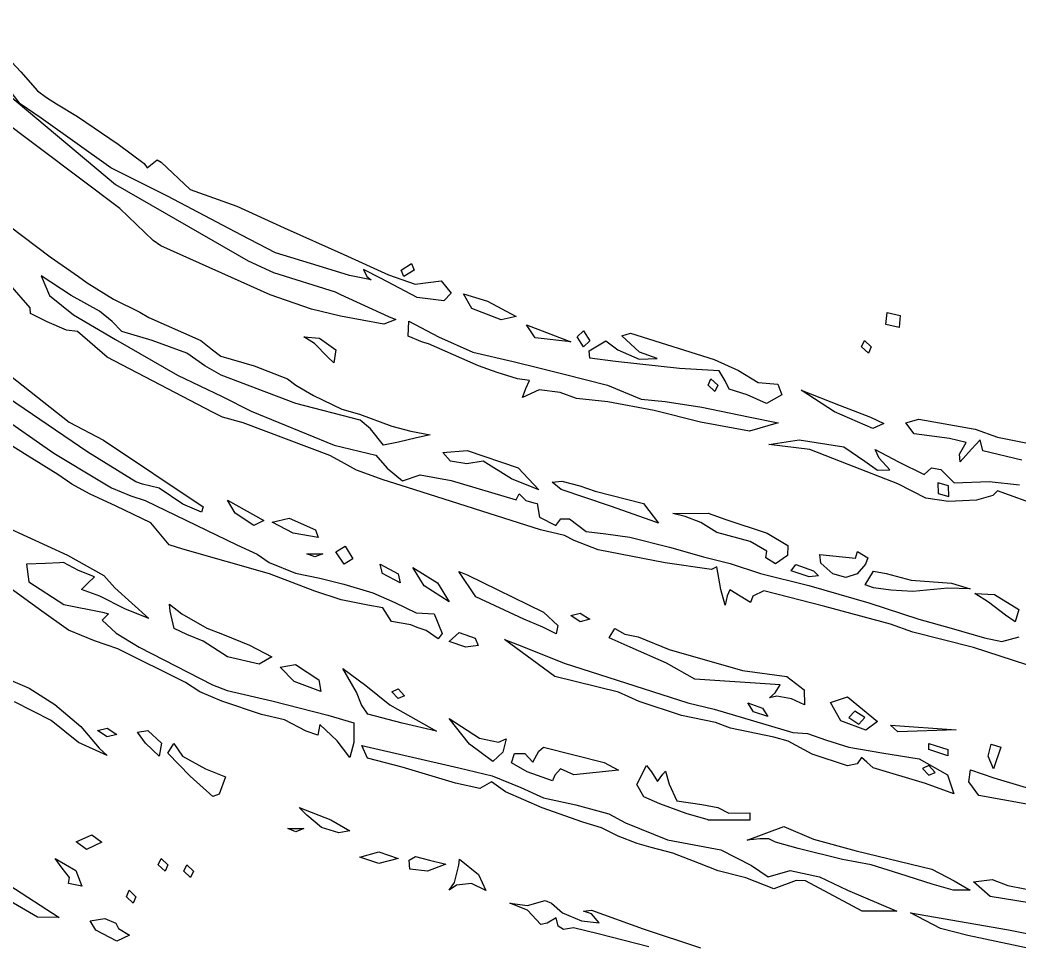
# Model space of a CAD drawing. Extents: x -2 to 136, y 0 to 93.
# Drawn here: x 20.71 to 31.49, y 7.94 to 17.89 of the extents above; entities that cross this region are included whole.
import ezdxf

# ---------------------------------------------------------------- set-up
doc = ezdxf.new("R2010")
doc.units = 0

msp = doc.modelspace()

# ---------------------------------------------------------------- linework, layer by layer
at = {"layer": 'Image'}
for p, q in [((20.188156, 17.887287), (20.714152, 17.329229)), ((19.873052, 17.674245), (21.736114, 16.112425)), ((20.714152, 17.329229), (20.895511, 17.121081)), ((20.708285, 16.982995), (20.55847, 17.172781)), ((20.895511, 17.121081), (20.990663, 17.052078)), ((20.990663, 17.052078), (21.100379, 16.983075)), ((20.932425, 16.827685), (20.708285, 16.982995)), ((21.100379, 16.983075), (21.324682, 16.845756)), ((21.782098, 15.852723), (20.458705, 16.846232)), ((21.687411, 16.292804), (20.932425, 16.827685)), ((21.324682, 16.845756), (21.765693, 16.545269)), ((21.765693, 16.545269), (22.04751, 16.337492)), ((22.295909, 15.985861), (21.687411, 16.292804)), ((22.04751, 16.337492), (22.077671, 16.292883)), ((22.077671, 16.292883), (22.18725, 16.379164)), ((22.18725, 16.379164), (22.22751, 16.351224)), ((22.22751, 16.351224), (22.543862, 16.058202)), ((21.736114, 16.112425), (23.168852, 15.288394)), ((23.095664, 15.564566), (22.295909, 15.985861)), ((22.543862, 16.058202), (23.046266, 15.878785)), ((23.046266, 15.878785), (23.556809, 15.643279)), ((22.143784, 15.507628), (21.782098, 15.852723)), ((20.586746, 15.666242), (21.031057, 15.330965)), ((23.556809, 15.643279), (24.19942, 15.357635)), ((23.464962, 15.374172), (23.095664, 15.564566)), ((22.226395, 15.450927), (22.143784, 15.507628)), ((23.406244, 14.922), (22.226395, 15.450927)), ((21.031057, 15.330965), (21.335752, 15.119061)), ((23.923861, 15.234181), (23.464962, 15.374172)), ((24.19942, 15.357635), (24.681755, 15.13528)), ((23.168852, 15.288394), (23.440752, 15.160839)), ((24.261261, 15.129697), (23.923861, 15.234181)), ((24.821074, 15.188567), (24.932744, 15.25757)), ((24.932744, 15.25757), (24.959096, 15.188567)), ((21.256025, 14.912475), (20.93222, 15.125279)), ((20.93222, 15.125279), (21.025179, 14.912475)), ((21.335752, 15.119061), (21.429199, 15.050402)), ((23.440752, 15.160839), (24.107796, 14.954014)), ((24.497065, 15.083104), (24.261261, 15.129697)), ((24.605468, 15.095513), (24.4116, 15.196028)), ((24.4116, 15.196028), (24.448914, 15.119537)), ((24.448914, 15.119537), (24.497065, 15.083104)), ((24.681755, 15.13528), (24.969632, 15.037781)), ((24.847426, 15.119537), (24.821074, 15.188567)), ((24.821074, 15.188567), (24.821074, 15.188567)), ((24.959096, 15.188567), (24.847426, 15.119537)), ((20.816553, 14.779866), (20.595898, 15.03204)), ((21.429199, 15.050402), (21.713414, 14.873607)), ((24.993616, 14.892022), (24.605468, 15.095513)), ((24.969632, 15.037781), (25.25151, 15.073596)), ((25.25151, 15.073596), (25.361045, 14.940282)), ((21.025179, 14.912475), (21.283435, 14.705412)), ((21.562837, 14.743829), (21.256025, 14.912475)), ((23.850672, 14.767695), (23.406244, 14.922)), ((24.107796, 14.954014), (24.165425, 14.924936)), ((24.165425, 14.924936), (24.683049, 14.685833)), ((25.279551, 14.854584), (24.993616, 14.892102)), ((24.993616, 14.892102), (24.993616, 14.892022)), ((25.361045, 14.940282), (25.279551, 14.854584)), ((25.581477, 14.773489), (25.493432, 14.932176)), ((25.493432, 14.932176), (25.753596, 14.851171)), ((20.820244, 14.718959), (20.816553, 14.779866)), ((21.713414, 14.873607), (21.999558, 14.733405)), ((25.753596, 14.851171), (26.06017, 14.686693)), ((20.99895, 14.628074), (20.820244, 14.718959)), ((21.283435, 14.705412), (21.736384, 14.439744)), ((21.701627, 14.63326), (21.562837, 14.743829)), ((21.999558, 14.733405), (22.094933, 14.675408)), ((22.094933, 14.675408), (22.657363, 14.429267)), ((24.164807, 14.689854), (23.850672, 14.767695)), ((24.631645, 14.605558), (24.164807, 14.689854)), ((24.683049, 14.685833), (24.761494, 14.653802)), ((25.899141, 14.651675), (25.581477, 14.773489)), ((25.581477, 14.773489), (25.581477, 14.773489)), ((26.06017, 14.686693), (25.899141, 14.651675)), ((30.052141, 14.601854), (30.067196, 14.731103)), ((30.067196, 14.731103), (30.20679, 14.697015)), ((30.20679, 14.697015), (30.1949, 14.567538)), ((21.207964, 14.539121), (20.99895, 14.628074)), ((21.804014, 14.52359), (21.701627, 14.63326)), ((24.761494, 14.653802), (24.631645, 14.605558)), ((24.895802, 14.473849), (24.903119, 14.637993)), ((24.903119, 14.637993), (25.22261, 14.468028)), ((26.266464, 14.458529), (26.171553, 14.595372)), ((26.171553, 14.595372), (26.650009, 14.414529)), ((30.052152, 14.601854), (30.052141, 14.601854)), ((30.1949, 14.567538), (30.052152, 14.601854)), ((21.326225, 14.524305), (21.207964, 14.539121)), ((21.647338, 14.249218), (21.326225, 14.524305)), ((22.133826, 14.427018), (21.804014, 14.52359)), ((23.884151, 14.39667), (23.769767, 14.466606)), ((23.769767, 14.466606), (23.939354, 14.454508)), ((23.939354, 14.454508), (24.116218, 14.32806)), ((25.051089, 14.41019), (24.895802, 14.473849)), ((25.22261, 14.468028), (25.594577, 14.300468)), ((26.650009, 14.414529), (26.266464, 14.458529)), ((26.266464, 14.458529), (26.266464, 14.458529)), ((26.719025, 14.468319), (26.788042, 14.533274)), ((26.788042, 14.36074), (26.719025, 14.468319)), ((26.719025, 14.468319), (26.719025, 14.468319)), ((26.788042, 14.533274), (26.857058, 14.425668)), ((27.202135, 14.478241), (27.295925, 14.506631)), ((27.391929, 14.30269), (27.202135, 14.478241)), ((27.295925, 14.506631), (28.197438, 14.223236)), ((21.736384, 14.439744), (22.405507, 14.053956)), ((22.507023, 14.291234), (22.133826, 14.427018)), ((22.657363, 14.429267), (22.785097, 14.327905)), ((24.027385, 14.248265), (23.884151, 14.39667)), ((25.113245, 14.393257), (25.051089, 14.41019)), ((25.653121, 14.153359), (25.113245, 14.393257)), ((26.857058, 14.425668), (26.788042, 14.36074)), ((26.848248, 14.314782), (27.027688, 14.425093)), ((27.027688, 14.425093), (27.158077, 14.325894)), ((29.790255, 14.36066), (29.82069, 14.429663)), ((29.863346, 14.291631), (29.790255, 14.36066)), ((29.790255, 14.36066), (29.790255, 14.36066)), ((29.82069, 14.429663), (29.893781, 14.36066)), ((29.893781, 14.36066), (29.863346, 14.291631)), ((22.301993, 13.907165), (21.647338, 14.249218)), ((22.69886, 14.155132), (22.507023, 14.291234)), ((22.785097, 14.327905), (22.872032, 14.259907)), ((22.872032, 14.259907), (23.231707, 14.154206)), ((24.093387, 14.186115), (24.027385, 14.248265)), ((24.027385, 14.248265), (24.027385, 14.248265)), ((24.116218, 14.32806), (24.093387, 14.186115)), ((25.594577, 14.300468), (26.028861, 14.200429)), ((26.857058, 14.235856), (26.848248, 14.314782)), ((27.133124, 14.201011), (26.857058, 14.235856)), ((27.158077, 14.325894), (27.389764, 14.22784)), ((27.581725, 14.233396), (27.391929, 14.30269)), ((20.403484, 14.198021), (21.235601, 13.547279)), ((22.875894, 14.054326), (22.69886, 14.155132)), ((23.231707, 14.154206), (23.593379, 14.015168)), ((25.856321, 14.084356), (25.653121, 14.153359)), ((26.028861, 14.200429), (26.304927, 14.131611)), ((26.304927, 14.131611), (26.580992, 14.065835)), ((27.823286, 14.124652), (27.133124, 14.201011)), ((27.389764, 14.22784), (27.581725, 14.233396)), ((28.197438, 14.223236), (28.462471, 14.102639)), ((22.405507, 14.053956), (22.888622, 13.824351)), ((23.68231, 13.748389), (22.875894, 14.054326)), ((26.075893, 14.015327), (25.856321, 14.084356)), ((26.580992, 14.065835), (27.046852, 13.944815)), ((28.252483, 14.098958), (27.823286, 14.124652)), ((28.319041, 13.991249), (28.252483, 14.098958)), ((28.462471, 14.102639), (28.674953, 13.97511)), ((23.593379, 14.015168), (23.68231, 13.947461)), ((23.68231, 13.947461), (23.872106, 13.834669)), ((26.204647, 13.996353), (26.075893, 14.015327)), ((26.128092, 13.8125), (26.166894, 13.911795)), ((26.166894, 13.911795), (26.204647, 13.996353)), ((27.046852, 13.944815), (27.40919, 13.795352)), ((28.133862, 13.946429), (28.164297, 14.015432)), ((28.20695, 13.877399), (28.133862, 13.946429)), ((28.133862, 13.946429), (28.133862, 13.946429)), ((28.164297, 14.015432), (28.237385, 13.946429)), ((28.237385, 13.946429), (28.20695, 13.877399)), ((28.360636, 13.902773), (28.319041, 13.991249)), ((28.674953, 13.97511), (28.884232, 13.956854)), ((28.884232, 13.956854), (28.927545, 13.842818)), ((21.43927, 13.221683), (20.490294, 13.86507)), ((22.785108, 13.654885), (22.301993, 13.907165)), ((22.888622, 13.824351), (23.199196, 13.665548)), ((23.872106, 13.834669), (24.17833, 13.68854)), ((26.310067, 13.894597), (26.128092, 13.8125)), ((26.537405, 13.86507), (26.310067, 13.894597)), ((26.710993, 13.803369), (26.537405, 13.86507)), ((28.555046, 13.842871), (28.360636, 13.902773)), ((28.555041, 13.842792), (28.555046, 13.842871)), ((28.764878, 13.746752), (28.555041, 13.842792)), ((28.927545, 13.842818), (28.764878, 13.746752)), ((29.49884, 13.656393), (29.136504, 13.892481)), ((29.136504, 13.892481), (29.559353, 13.728148)), ((20.352379, 13.712432), (21.0711, 13.212053)), ((24.376717, 13.569187), (23.68231, 13.748389)), ((27.052101, 13.76691), (26.710993, 13.803369)), ((27.552152, 13.673327), (27.052101, 13.76691)), ((27.40919, 13.795352), (27.668, 13.770746)), ((27.668, 13.770746), (28.064845, 13.709971)), ((28.064845, 13.709971), (28.569286, 13.603371)), ((29.559353, 13.728148), (29.887179, 13.601333)), ((22.889569, 13.601016), (22.785108, 13.654885)), ((23.113872, 13.537913), (22.889569, 13.601016)), ((23.199196, 13.665548), (24.096409, 13.297063)), ((24.17833, 13.68854), (24.368743, 13.633269)), ((24.368743, 13.633269), (24.717556, 13.50484)), ((28.050997, 13.547544), (27.552152, 13.673327)), ((28.569286, 13.603371), (28.888881, 13.54119)), ((29.910254, 13.478097), (29.49884, 13.656393)), ((29.49884, 13.656393), (29.49884, 13.656393)), ((29.887179, 13.601333), (30.031814, 13.53233)), ((21.235601, 13.547279), (21.607945, 13.350959)), ((24.051701, 13.186917), (23.113872, 13.537913)), ((24.487445, 13.474757), (24.376717, 13.569187)), ((24.717556, 13.50484), (24.924605, 13.448299)), ((28.051, 13.547438), (28.050997, 13.547544)), ((28.581377, 13.451209), (28.051, 13.547438)), ((28.888881, 13.54119), (28.581377, 13.451209)), ((30.031814, 13.53233), (29.910254, 13.478097)), ((30.268443, 13.5395), (30.408942, 13.578341)), ((30.357643, 13.419916), (30.268443, 13.5395)), ((30.408942, 13.578341), (31.0153, 13.472614)), ((20.783608, 13.188372), (20.449278, 13.395409)), ((24.629335, 13.298002), (24.487445, 13.474757)), ((24.986557, 13.375856), (24.791245, 13.332544)), ((24.924605, 13.448299), (25.131654, 13.408294)), ((25.131654, 13.408294), (24.986557, 13.375856)), ((30.739234, 13.370458), (30.357643, 13.419916)), ((31.0153, 13.472614), (31.256857, 13.385222)), ((31.256857, 13.385222), (31.688209, 13.298942)), ((21.607945, 13.350959), (22.681358, 12.634547)), ((24.096409, 13.297063), (24.54612, 13.18908)), ((24.791245, 13.332544), (24.629335, 13.298002)), ((28.789522, 13.3068), (29.117351, 13.35498)), ((29.230675, 13.250126), (28.789522, 13.3068)), ((29.117351, 13.35498), (29.599778, 13.279601)), ((29.599778, 13.279601), (29.824764, 13.126751)), ((30.917659, 13.327063), (30.739234, 13.370458)), ((30.846208, 13.200146), (30.917659, 13.327063)), ((31.071889, 13.355906), (30.977841, 13.254571)), ((31.097924, 13.235891), (31.071889, 13.355906)), ((21.112918, 12.98131), (20.783608, 13.188372)), ((21.0711, 13.212053), (21.565717, 12.912306)), ((21.956893, 12.904422), (21.43927, 13.221683)), ((24.176939, 13.119898), (24.051701, 13.186917)), ((24.54612, 13.18908), (24.66834, 13.049784)), ((25.270955, 13.218121), (25.531304, 13.239331)), ((25.353034, 13.127121), (25.270955, 13.218121)), ((25.531304, 13.239331), (26.082029, 13.052191)), ((29.644774, 13.090979), (29.230675, 13.250126)), ((29.980048, 13.158951), (29.936233, 13.252851)), ((29.936233, 13.252851), (30.188677, 13.117014)), ((30.095265, 13.031237), (29.980048, 13.158951)), ((30.852664, 13.117332), (30.846208, 13.200146)), ((30.977841, 13.254571), (30.852664, 13.117332)), ((31.518503, 13.136064), (31.097924, 13.235891)), ((24.337977, 13.030231), (24.176939, 13.119898)), ((24.66834, 13.049784), (24.833534, 12.914211)), ((25.527478, 13.097038), (25.353034, 13.127121)), ((25.70687, 13.127102), (25.527478, 13.097038)), ((26.011575, 12.934875), (25.70687, 13.127102)), ((26.082029, 13.052191), (26.304927, 12.814913)), ((30.182274, 12.880583), (29.644774, 13.090979)), ((29.824764, 13.126751), (29.962797, 13.027982)), ((30.188677, 13.117014), (30.466231, 12.982986)), ((30.466231, 12.982986), (30.546285, 13.053091)), ((30.546285, 13.053091), (30.645736, 13.036422)), ((21.266723, 12.877778), (21.112918, 12.98131)), ((24.626759, 12.924715), (24.337977, 13.030231)), ((24.833534, 12.914211), (25.026763, 12.977791)), ((25.026763, 12.977791), (25.358664, 12.917439)), ((29.962797, 13.027982), (30.095265, 13.031237)), ((30.645736, 13.036422), (30.790989, 12.893309)), ((21.454315, 12.774273), (21.266723, 12.877778)), ((21.565717, 12.912306), (21.694444, 12.836927)), ((21.694444, 12.836927), (21.900622, 12.750646)), ((22.028932, 12.87762), (21.956893, 12.904422)), ((22.208834, 12.832641), (22.028932, 12.87762)), ((24.888725, 12.841822), (24.626759, 12.924715)), ((26.322341, 12.385442), (24.888725, 12.841822)), ((25.358664, 12.917439), (26.059782, 12.709742)), ((26.304927, 12.814913), (26.011575, 12.934875)), ((26.011575, 12.934875), (26.011575, 12.934875)), ((26.44818, 12.898452), (26.554124, 12.910269)), ((26.548383, 12.818829), (26.44818, 12.898452)), ((26.554124, 12.910269), (26.747775, 12.858517)), ((26.747775, 12.858517), (26.914563, 12.802848)), ((30.482779, 12.725193), (30.182274, 12.880583)), ((30.729141, 12.861295), (30.614914, 12.891305)), ((30.614914, 12.891305), (30.616309, 12.775305)), ((30.73276, 12.744005), (30.729135, 12.861295)), ((30.729135, 12.861295), (30.729141, 12.861295)), ((30.790989, 12.893309), (31.168298, 12.906274)), ((31.168298, 12.906274), (31.494452, 12.870793)), ((21.743394, 12.640818), (21.454315, 12.774273)), ((21.900622, 12.750646), (22.056949, 12.699714)), ((22.464623, 12.660926), (22.208834, 12.832641)), ((26.059782, 12.709742), (26.09381, 12.772951)), ((26.09381, 12.772951), (26.166899, 12.699873)), ((27.080184, 12.641612), (26.548383, 12.818829)), ((26.914563, 12.802848), (27.437291, 12.667709)), ((30.616309, 12.775305), (30.73276, 12.744005)), ((31.206149, 12.756308), (31.030268, 12.703709)), ((31.25791, 12.804939), (31.206149, 12.756308)), ((31.928937, 12.564803), (31.25791, 12.804939)), ((22.116384, 12.460796), (21.743394, 12.640818)), ((22.056949, 12.699714), (23.046794, 12.222142)), ((22.664166, 12.575307), (22.464623, 12.661006)), ((22.464623, 12.661006), (22.464623, 12.660926)), ((22.681358, 12.634547), (22.664166, 12.575307)), ((23.026647, 12.5652), (22.943686, 12.703233)), ((22.943686, 12.703233), (23.337221, 12.485084)), ((26.166899, 12.699873), (26.253171, 12.676325)), ((26.253171, 12.676325), (26.288276, 12.669446)), ((26.288276, 12.669446), (26.313994, 12.520327)), ((27.518447, 12.48691), (27.080184, 12.641612)), ((27.437291, 12.667709), (27.598468, 12.455398)), ((30.726878, 12.689951), (30.482779, 12.725193)), ((31.030268, 12.703709), (30.726878, 12.689951)), ((20.916131, 11.525918), (19.517764, 12.527841)), ((23.229245, 12.432789), (23.026647, 12.5652)), ((23.026647, 12.5652), (23.026647, 12.5652)), ((23.427327, 12.466855), (23.611312, 12.510309)), ((23.611312, 12.510309), (23.895583, 12.384754)), ((26.313994, 12.520327), (26.487806, 12.429641)), ((27.754267, 12.560041), (28.133859, 12.564803)), ((27.884127, 12.527576), (27.754267, 12.560041)), ((28.054503, 12.46323), (27.884127, 12.527576)), ((28.133859, 12.564803), (28.323192, 12.4958)), ((20.560773, 12.413329), (21.217333, 12.109906)), ((22.315894, 12.222142), (22.116384, 12.460796)), ((23.337221, 12.485084), (23.229245, 12.432789)), ((23.653488, 12.348665), (23.427327, 12.466855)), ((26.487806, 12.429641), (26.542244, 12.503658)), ((26.542244, 12.503658), (26.637854, 12.503658)), ((26.637854, 12.503658), (26.817075, 12.36798)), ((27.598468, 12.455398), (27.518439, 12.48691)), ((27.518439, 12.48691), (27.518447, 12.48691)), ((28.227294, 12.357635), (28.054503, 12.46323)), ((28.323192, 12.4958), (28.770107, 12.350438)), ((23.924035, 12.302922), (23.653488, 12.348665)), ((23.653488, 12.348665), (23.653488, 12.348665)), ((23.895583, 12.384754), (23.924035, 12.302922)), ((26.581641, 12.324588), (26.322341, 12.385442)), ((26.687992, 12.271063), (26.581641, 12.324588)), ((26.817075, 12.36798), (27.028365, 12.342051)), ((27.028365, 12.342051), (27.288823, 12.304559)), ((27.288823, 12.304559), (27.718035, 12.198144)), ((28.588078, 12.25755), (28.227294, 12.357635)), ((28.770107, 12.350438), (28.995532, 12.214763)), ((22.463008, 12.177242), (22.315894, 12.222142)), ((23.046794, 12.222142), (23.266368, 12.120806)), ((24.115113, 12.147079), (24.214348, 12.207643)), ((24.214348, 12.207643), (24.299859, 12.073304)), ((26.946318, 12.169701), (26.687992, 12.271063)), ((27.718035, 12.198144), (28.084829, 12.092231)), ((28.768186, 12.153297), (28.588078, 12.25755)), ((28.995532, 12.214763), (28.990497, 12.108874)), ((21.217333, 12.109906), (21.611319, 11.892154)), ((23.397808, 11.908955), (22.463008, 12.177242)), ((23.266368, 12.120806), (23.395598, 12.031483)), ((23.803082, 12.127289), (23.975623, 12.127289)), ((23.889352, 12.09247), (23.803082, 12.127289)), ((23.803082, 12.127289), (23.803082, 12.127289)), ((23.975623, 12.127289), (23.889352, 12.09247)), ((24.204214, 12.012565), (24.115113, 12.147079)), ((24.115113, 12.147079), (24.115113, 12.147079)), ((27.668018, 12.02807), (26.946318, 12.169701)), ((28.084829, 12.092231), (28.214319, 12.062545)), ((28.859636, 12.016865), (28.755007, 12.081701)), ((28.755007, 12.081701), (28.75501, 12.081569)), ((28.75501, 12.081569), (28.768186, 12.153297)), ((28.990497, 12.108874), (28.859636, 12.016865)), ((29.350367, 12.024234), (29.337693, 12.118531)), ((29.337693, 12.118531), (29.722693, 12.079214)), ((29.722693, 12.079214), (29.747591, 12.150598)), ((29.747591, 12.150598), (29.85926, 12.081569)), ((29.85926, 12.081569), (29.833887, 12.012565)), ((20.981894, 12.01963), (20.777202, 12.013541)), ((20.777202, 12.013541), (20.800207, 11.82241)), ((21.134153, 12.029684), (20.981894, 12.01963)), ((21.174412, 12.03233), (21.134153, 12.029684)), ((21.337432, 11.946076), (21.174412, 12.03233)), ((23.395598, 12.031483), (23.679257, 11.916628)), ((24.299859, 12.073304), (24.204214, 12.012565)), ((24.618088, 11.91123), (24.592371, 12.012565)), ((24.592371, 12.012565), (24.786556, 11.909034)), ((25.068655, 11.778542), (24.946599, 11.979251)), ((24.946599, 11.979251), (25.211328, 11.812435)), ((28.168387, 11.95658), (27.668018, 12.02807)), ((28.229053, 11.984282), (28.168387, 11.95658)), ((28.214319, 12.062545), (28.371457, 12.020556)), ((28.272109, 11.73986), (28.229053, 11.984282)), ((28.371457, 12.020556), (28.698254, 11.912606)), ((29.031076, 11.943536), (29.080499, 12.009437)), ((29.080499, 12.009437), (29.272632, 11.943536)), ((29.479536, 11.908928), (29.350367, 12.024234)), ((29.833887, 12.012565), (29.743542, 11.91086)), ((21.508294, 11.877046), (21.337432, 11.946076)), ((21.439278, 11.808043), (21.508294, 11.877046)), ((21.611319, 11.892154), (21.727325, 11.759386)), ((23.886763, 11.723826), (23.397808, 11.908955)), ((23.679257, 11.916628), (23.942226, 11.863155)), ((23.942226, 11.863155), (24.201807, 11.797777)), ((24.809037, 11.811079), (24.618078, 11.91168)), ((24.618078, 11.91168), (24.618088, 11.91123)), ((24.786556, 11.909034), (24.809037, 11.811079)), ((25.625463, 11.65988), (25.44215, 11.933296)), ((25.44215, 11.933296), (25.532244, 11.899086)), ((25.532244, 11.899086), (26.35669, 11.497184)), ((28.698254, 11.912606), (29.220298, 11.784442)), ((29.224944, 11.875591), (29.031076, 11.943536)), ((29.031076, 11.943536), (29.031076, 11.943536)), ((29.32645, 11.889491), (29.224944, 11.875591)), ((29.272632, 11.943536), (29.32645, 11.889491)), ((29.621009, 11.871781), (29.479536, 11.908928)), ((29.743542, 11.91086), (29.620998, 11.871781)), ((29.620998, 11.871781), (29.621009, 11.871781)), ((29.827493, 11.791685), (29.920228, 11.936948)), ((29.920228, 11.936948), (30.055041, 11.913664)), ((30.055041, 11.913664), (30.325144, 11.840666)), ((20.800207, 11.82241), (21.179741, 11.578547)), ((21.370261, 11.739013), (21.439278, 11.808043)), ((21.727325, 11.759386), (22.094933, 11.428446)), ((24.201807, 11.797777), (24.513332, 11.706258)), ((25.338696, 11.607754), (25.068655, 11.778542)), ((25.068655, 11.778542), (25.068655, 11.778542)), ((25.211328, 11.812435), (25.338696, 11.607754)), ((29.220298, 11.784442), (29.870018, 11.597911)), ((29.917291, 11.757349), (29.827493, 11.791685)), ((30.107087, 11.731684), (29.917291, 11.757349)), ((30.325144, 11.840666), (30.759716, 11.808704)), ((30.721976, 11.755894), (30.342386, 11.717688)), ((30.963535, 11.747162), (30.721976, 11.755894)), ((30.759716, 11.808704), (30.963535, 11.747162)), ((21.566045, 11.67001), (21.370261, 11.739013)), ((21.837363, 11.531977), (21.566045, 11.67001)), ((24.171897, 11.627677), (23.886763, 11.723826)), ((24.513332, 11.706258), (24.752052, 11.60098)), ((26.143155, 11.421249), (25.625463, 11.65988)), ((28.316093, 11.571003), (28.272109, 11.73986)), ((28.337974, 11.673317), (28.316093, 11.571003)), ((28.367282, 11.737558), (28.337974, 11.673317)), ((28.478955, 11.668555), (28.367282, 11.737558)), ((28.590625, 11.599525), (28.478955, 11.668555)), ((28.616977, 11.668555), (28.590625, 11.599525)), ((28.735979, 11.726637), (28.616977, 11.668555)), ((29.392367, 11.558382), (28.735979, 11.726637)), ((30.342386, 11.717688), (30.107087, 11.731711)), ((30.107087, 11.731711), (30.107087, 11.731684)), ((31.161011, 11.603044), (31.011832, 11.696501)), ((31.011832, 11.696501), (31.224437, 11.688398)), ((31.224437, 11.688398), (31.486222, 11.524889)), ((21.179741, 11.578547), (21.594449, 11.497026)), ((22.325432, 11.507794), (22.319496, 11.582618)), ((22.319496, 11.582618), (22.450658, 11.478928)), ((24.461111, 11.570791), (24.171897, 11.627677)), ((24.620721, 11.542825), (24.461111, 11.570791)), ((24.716729, 11.396494), (24.620721, 11.542825)), ((24.752052, 11.60098), (24.982273, 11.490464)), ((30.10083, 11.367274), (29.392367, 11.558382)), ((29.870018, 11.597911), (30.409522, 11.419106)), ((31.343124, 11.46308), (31.161011, 11.603044)), ((21.229673, 11.301605), (20.916131, 11.525918)), ((21.660488, 11.479034), (21.591514, 11.407907)), ((21.594449, 11.497026), (21.660488, 11.479034)), ((22.094933, 11.428446), (21.837363, 11.531977)), ((22.370991, 11.317982), (22.325432, 11.507794)), ((22.450658, 11.478928), (22.723972, 11.323644)), ((24.982273, 11.490464), (25.175051, 11.477827)), ((25.175051, 11.477827), (25.26167, 11.26578)), ((26.35669, 11.497184), (26.511976, 11.353569)), ((26.650009, 11.459111), (26.753532, 11.486231)), ((26.753532, 11.392251), (26.650009, 11.459111)), ((26.650009, 11.459111), (26.650009, 11.459111)), ((26.753532, 11.486231), (26.857058, 11.41937)), ((31.449076, 11.392356), (31.343124, 11.46308)), ((31.343124, 11.46308), (31.343124, 11.46308)), ((31.486222, 11.524889), (31.449076, 11.392356)), ((21.591514, 11.407907), (21.743964, 11.270939)), ((22.723972, 11.323644), (22.892065, 11.260012)), ((24.92602, 11.360315), (24.716729, 11.396494)), ((24.993611, 11.331158), (24.92602, 11.360315)), ((25.091099, 11.297636), (24.993611, 11.331158)), ((26.350205, 11.332878), (26.143155, 11.421249)), ((26.492548, 11.263954), (26.350205, 11.332931)), ((26.350205, 11.332931), (26.350205, 11.332878)), ((26.511976, 11.353569), (26.492548, 11.263954)), ((26.857058, 11.41937), (26.753532, 11.392251)), ((30.342386, 11.281364), (30.10083, 11.367274)), ((30.409522, 11.419106), (30.756501, 11.323935)), ((30.756501, 11.323935), (31.116204, 11.219663)), ((21.508286, 11.185691), (21.229673, 11.301605)), ((21.743964, 11.270939), (21.993037, 11.11764)), ((22.504951, 11.254615), (22.370991, 11.317982)), ((22.682775, 11.183653), (22.504951, 11.254615)), ((22.892065, 11.260012), (23.182257, 11.13923)), ((25.221126, 11.209212), (25.091099, 11.297636)), ((25.26167, 11.26578), (25.221126, 11.209212)), ((25.338696, 11.178229), (25.446979, 11.27717)), ((25.446979, 11.27717), (25.618167, 11.216012)), ((25.618167, 11.216012), (25.650678, 11.13545)), ((27.064097, 11.220007), (27.125844, 11.320317)), ((27.293623, 11.116502), (27.064097, 11.220007)), ((27.125844, 11.320317), (27.234774, 11.257551)), ((27.234774, 11.257551), (27.377586, 11.230696)), ((27.377586, 11.230696), (27.71291, 11.091896)), ((30.998042, 11.114941), (30.342386, 11.281364)), ((31.116204, 11.219663), (31.305461, 11.180769)), ((31.305461, 11.180769), (31.492761, 11.230541)), ((21.76322, 11.09941), (21.508286, 11.185691)), ((21.993037, 11.11764), (22.785098, 10.713093)), ((22.94566, 11.015432), (22.682775, 11.183653)), ((23.182257, 11.13923), (23.423815, 11.01305)), ((25.519689, 11.116582), (25.338696, 11.178229)), ((25.338696, 11.178229), (25.338696, 11.178229)), ((25.650678, 11.13545), (25.519689, 11.116582)), ((26.477466, 10.800167), (25.935328, 11.201513)), ((25.935328, 11.201513), (26.122412, 11.128805)), ((26.122412, 11.128805), (26.580992, 10.945582)), ((27.683703, 10.945608), (27.293623, 11.116502)), ((31.573753, 10.926241), (30.998042, 11.114941)), ((22.49177, 10.73717), (21.76322, 11.09941)), ((23.285675, 10.933778), (22.94566, 11.015696)), ((22.94566, 11.015696), (22.94566, 11.015432)), ((23.423815, 11.01305), (23.285675, 10.933778)), ((27.71291, 11.091896), (28.504376, 10.867397)), ((23.512299, 10.90177), (23.677902, 10.930527)), ((23.663702, 10.748573), (23.512299, 10.90177)), ((23.677902, 10.930527), (23.932591, 10.76459)), ((26.580992, 10.945582), (27.915787, 10.515714)), ((27.989053, 10.771195), (27.683703, 10.945608)), ((24.338882, 10.63348), (24.188829, 10.886924)), ((24.188829, 10.886924), (24.439309, 10.70452)), ((27.16698, 10.632157), (26.477466, 10.800167)), ((28.504376, 10.867397), (28.983236, 10.800435)), ((28.983236, 10.800435), (29.16917, 10.658086)), ((20.577116, 10.771195), (20.805905, 10.674622)), ((22.647057, 10.636575), (22.49177, 10.73717)), ((22.785098, 10.713093), (22.940385, 10.651762)), ((23.951811, 10.640623), (23.663702, 10.748573)), ((23.663702, 10.748573), (23.663702, 10.748573)), ((23.932591, 10.76459), (23.951811, 10.640623)), ((24.439309, 10.70452), (24.697164, 10.495447)), ((28.910286, 10.70997), (27.989053, 10.771195)), ((28.858523, 10.625807), (28.910286, 10.70997)), ((20.805905, 10.674622), (21.082661, 10.498913)), ((22.885699, 10.535134), (22.647057, 10.636575)), ((22.940385, 10.651762), (23.423518, 10.540426)), ((24.392195, 10.494415), (24.338882, 10.63348)), ((24.71755, 10.637369), (24.786567, 10.667822)), ((24.786567, 10.564291), (24.71755, 10.637369)), ((24.71755, 10.637369), (24.71755, 10.637369)), ((24.786567, 10.667822), (24.855583, 10.594718)), ((24.855583, 10.594718), (24.786567, 10.564291)), ((27.390153, 10.531324), (27.16698, 10.632157)), ((28.795328, 10.571759), (28.858523, 10.625807)), ((28.873578, 10.589347), (28.795328, 10.571759)), ((29.032939, 10.561354), (28.873578, 10.589347)), ((29.16917, 10.658086), (29.174752, 10.495341)), ((29.454392, 10.521425), (29.639426, 10.581357)), ((29.639426, 10.581357), (29.962797, 10.314445)), ((21.042025, 10.325664), (20.645181, 10.529895)), ((21.082661, 10.498913), (21.362058, 10.261635)), ((23.312103, 10.392947), (22.885699, 10.535134)), ((23.423518, 10.540426), (24.028941, 10.384692)), ((24.461278, 10.395831), (24.392195, 10.494415)), ((24.697164, 10.495447), (25.200663, 10.211523)), ((27.847014, 10.379374), (27.390153, 10.531324)), ((27.915787, 10.515714), (28.197423, 10.449012)), ((28.621557, 10.419273), (28.561976, 10.517169)), ((28.561976, 10.517169), (28.72113, 10.460072)), ((29.174752, 10.495341), (29.03292, 10.561354)), ((29.03292, 10.561354), (29.032939, 10.561354)), ((29.566944, 10.324791), (29.454392, 10.521425)), ((23.561685, 10.333733), (23.312103, 10.392947)), ((24.028941, 10.384692), (24.30969, 10.302486)), ((24.831932, 10.296374), (24.461278, 10.395831)), ((28.211734, 10.30672), (27.847014, 10.379374)), ((28.197423, 10.449012), (29.048329, 10.196203)), ((28.778218, 10.368989), (28.621557, 10.419273)), ((28.621557, 10.419273), (28.621557, 10.419273)), ((28.72113, 10.460072), (28.778218, 10.368989)), ((29.717166, 10.426417), (29.652222, 10.357414)), ((29.652222, 10.357414), (29.75982, 10.288384)), ((29.824764, 10.357414), (29.717166, 10.426417)), ((29.75982, 10.288384), (29.824764, 10.357414)), ((29.824764, 10.357414), (29.824764, 10.357414)), ((21.335745, 10.089761), (21.042025, 10.325664)), ((21.362058, 10.261635), (21.558547, 10.027902)), ((23.794768, 10.211046), (23.561685, 10.333733)), ((23.941905, 10.282603), (23.920308, 10.169322)), ((24.1307, 10.107277), (23.941905, 10.282603)), ((24.30969, 10.302486), (24.308756, 10.090979)), ((25.200663, 10.211523), (24.831932, 10.296374)), ((24.831932, 10.296374), (24.831932, 10.296374)), ((25.558175, 10.07005), (25.338696, 10.348841)), ((25.338696, 10.348841), (25.667324, 10.135428)), ((28.375418, 10.24404), (28.211734, 10.30672)), ((29.566944, 10.324764), (29.566944, 10.324791)), ((29.835119, 10.223045), (29.566944, 10.324764)), ((29.962797, 10.314445), (29.835119, 10.223045)), ((30.182962, 10.203506), (30.10083, 10.277377)), ((30.10083, 10.277377), (30.810407, 10.224328)), ((21.542794, 10.217211), (21.646319, 10.244331)), ((21.646319, 10.150351), (21.542794, 10.217211)), ((21.542794, 10.217211), (21.542794, 10.217211)), ((21.646319, 10.244331), (21.749844, 10.177471)), ((21.749844, 10.177471), (21.646319, 10.150351)), ((21.972722, 10.200599), (22.08423, 10.219381)), ((22.060418, 10.081348), (21.972722, 10.200599)), ((22.08423, 10.219381), (22.232959, 10.081348)), ((23.920308, 10.169322), (23.794768, 10.211046)), ((28.84128, 10.147388), (28.375418, 10.24404)), ((28.996566, 10.102832), (28.84128, 10.147388)), ((29.048329, 10.196203), (29.207966, 10.187207)), ((29.207966, 10.187207), (29.412443, 10.113891)), ((30.810407, 10.224328), (30.182962, 10.203426)), ((30.182962, 10.203426), (30.182962, 10.203506)), ((21.335743, 10.089629), (21.335745, 10.089761)), ((21.646317, 9.947919), (21.335743, 10.089629)), ((22.209147, 9.943315), (22.060418, 10.081348)), ((22.060418, 10.081348), (22.060418, 10.081348)), ((22.232959, 10.081348), (22.209147, 9.943315)), ((22.301974, 9.975276), (22.365091, 10.077538)), ((22.365091, 10.077538), (22.460004, 9.943103)), ((24.266783, 9.927016), (24.1307, 10.107277)), ((24.308756, 10.090979), (24.266783, 9.927016)), ((24.45542, 9.919701), (24.393936, 10.0578)), ((24.393936, 10.0578), (25.442222, 9.815945)), ((25.811103, 9.885609), (25.558175, 10.07005)), ((25.558175, 10.07005), (25.558175, 10.07005)), ((25.667324, 10.135428), (25.869516, 10.092116)), ((25.869516, 10.092116), (25.954775, 10.130411)), ((25.954775, 10.130411), (25.917953, 9.983267)), ((26.305982, 9.995834), (26.357745, 10.040628)), ((26.357745, 10.040628), (27.010546, 9.872327)), ((29.255379, 9.964614), (28.996566, 10.102832)), ((29.412443, 10.113891), (29.65351, 10.037427)), ((29.65351, 10.037427), (30.008393, 9.977287)), ((30.514929, 10.012318), (30.514929, 10.079231)), ((30.514929, 10.079231), (30.721978, 10.012318)), ((31.15505, 9.942997), (31.188745, 10.072984)), ((31.188745, 10.072984), (31.292358, 10.039755)), ((31.292358, 10.039755), (31.212396, 9.804964)), ((21.558547, 10.027902), (21.646317, 9.947919)), ((22.543532, 9.726912), (22.301974, 9.975276)), ((22.460004, 9.943103), (22.709612, 9.80507)), ((25.917953, 9.983267), (25.811103, 9.885609)), ((26.010209, 9.870637), (26.041926, 9.969112)), ((26.041926, 9.969112), (26.154702, 9.971757)), ((26.154702, 9.971757), (26.241847, 9.877959)), ((26.241847, 9.877959), (26.305982, 9.995834)), ((29.637791, 9.835815), (29.255379, 9.964614)), ((29.790255, 9.92916), (29.741315, 9.858569)), ((29.845851, 9.878545), (29.790255, 9.92916)), ((30.008393, 9.977287), (30.410128, 9.914316)), ((30.721978, 9.945431), (30.514929, 10.012318)), ((30.514929, 10.012318), (30.514929, 10.012318)), ((30.721978, 10.012318), (30.721978, 9.945431)), ((31.212396, 9.804964), (31.15505, 9.942997)), ((31.15505, 9.942997), (31.15505, 9.942997)), ((24.832326, 9.822083), (24.45542, 9.919701)), ((25.405323, 9.650157), (24.832326, 9.822083)), ((25.442222, 9.815945), (25.802441, 9.728606)), ((26.179959, 9.771547), (26.010209, 9.870637)), ((27.010546, 9.872327), (27.164919, 9.789751)), ((27.365044, 9.636795), (27.468637, 9.839545)), ((27.468637, 9.839545), (27.522564, 9.771336)), ((29.741315, 9.858569), (29.637791, 9.835815)), ((29.914868, 9.817082), (29.845851, 9.878545)), ((30.480419, 9.647987), (29.914868, 9.817082)), ((30.410128, 9.914316), (30.718168, 9.741253)), ((30.514929, 9.839439), (30.44591, 9.809012)), ((30.583943, 9.766335), (30.514929, 9.839439)), ((22.786146, 9.504927), (22.543532, 9.726912)), ((22.709612, 9.80507), (22.922065, 9.71879)), ((22.922065, 9.71879), (22.854129, 9.530608)), ((25.802441, 9.728606), (26.11059, 9.602188)), ((26.452755, 9.675487), (26.179959, 9.772659)), ((26.179959, 9.772659), (26.179959, 9.771547)), ((26.477466, 9.737046), (26.452755, 9.675487)), ((26.538339, 9.806049), (26.477466, 9.737046)), ((26.68269, 9.739983), (26.538339, 9.806049)), ((27.164919, 9.789751), (26.68269, 9.739983)), ((27.522564, 9.771336), (27.587969, 9.667037)), ((27.587969, 9.667037), (27.644156, 9.746703)), ((27.644156, 9.746703), (27.671577, 9.779009)), ((27.671577, 9.779009), (27.713609, 9.641373)), ((30.44591, 9.809012), (30.514929, 9.735908)), ((30.514929, 9.735908), (30.583943, 9.766335)), ((30.583943, 9.766335), (30.583943, 9.766335)), ((30.718168, 9.741253), (30.787279, 9.536198)), ((30.948184, 9.664788), (30.967375, 9.794639)), ((30.967375, 9.794639), (31.218082, 9.706248)), ((31.218082, 9.706248), (31.929144, 9.497307)), ((25.669888, 9.592054), (25.405323, 9.650157)), ((25.795412, 9.664755), (25.669888, 9.592054)), ((25.945779, 9.557791), (25.795412, 9.664755)), ((26.11059, 9.602188), (26.358124, 9.493312)), ((27.440257, 9.502731), (27.365044, 9.636795)), ((27.713609, 9.641373), (27.795152, 9.459399)), ((30.787279, 9.536198), (30.480419, 9.647987)), ((30.480419, 9.647987), (30.480419, 9.647987)), ((31.054752, 9.516751), (30.948184, 9.664788)), ((22.854129, 9.530608), (22.786146, 9.504927)), ((22.786146, 9.504927), (22.786146, 9.504927)), ((26.340791, 9.385098), (25.945779, 9.557791)), ((26.358124, 9.493312), (26.70563, 9.415392)), ((27.613631, 9.428621), (27.440257, 9.502731)), ((31.573182, 9.424335), (31.054752, 9.516751)), ((23.803081, 9.306728), (23.719472, 9.386288)), ((23.719472, 9.386288), (24.061893, 9.252938)), ((26.782779, 9.228464), (26.340791, 9.385098)), ((26.70563, 9.415392), (27.060525, 9.318714)), ((27.896682, 9.321942), (27.613631, 9.428621)), ((27.795152, 9.459399), (28.063948, 9.41907)), ((28.063948, 9.41907), (28.237385, 9.387955)), ((28.237385, 9.387955), (28.358165, 9.325566)), ((23.958368, 9.173378), (23.803081, 9.306728)), ((27.060525, 9.318714), (27.242852, 9.222802)), ((28.133862, 9.252938), (27.896682, 9.321942)), ((28.358165, 9.325566), (28.582468, 9.328741)), ((28.582468, 9.328741), (28.582468, 9.252833)), ((24.145502, 9.114905), (23.958368, 9.173378)), ((23.958368, 9.173378), (23.958368, 9.173378)), ((24.061893, 9.252938), (24.264848, 9.135335)), ((26.982211, 9.166817), (26.782779, 9.228464)), ((27.162025, 9.077573), (26.982211, 9.166817)), ((27.242852, 9.222802), (27.69504, 9.040637)), ((28.133862, 9.252833), (28.133862, 9.252938)), ((28.582468, 9.252833), (28.133862, 9.252833)), ((28.55488, 9.033864), (28.951405, 9.182162)), ((28.951405, 9.182162), (29.271246, 9.046061)), ((21.312704, 9.016401), (21.479399, 9.093868)), ((21.479399, 9.093868), (21.589674, 9.013755)), ((23.596032, 9.160678), (23.768573, 9.160678)), ((23.682302, 9.125886), (23.596032, 9.160678)), ((23.596032, 9.160678), (23.596032, 9.160678)), ((23.768573, 9.160678), (23.682302, 9.125886)), ((24.264848, 9.135335), (24.145502, 9.114905)), ((27.367312, 9.000209), (27.162025, 9.077573)), ((21.312704, 9.016242), (21.312704, 9.016401)), ((21.422189, 8.934698), (21.312704, 9.016242)), ((21.589674, 9.013755), (21.422189, 8.934698)), ((27.517973, 8.954727), (27.367312, 9.000209)), ((27.751902, 8.893979), (27.517973, 8.954727)), ((27.69504, 9.040637), (28.271895, 8.931285)), ((28.692137, 9.050268), (28.55488, 9.033864)), ((28.789517, 9.050268), (28.692137, 9.050268)), ((28.861568, 9.013253), (28.789517, 9.050268)), ((29.104588, 8.945757), (28.861568, 9.013253)), ((29.271246, 9.046061), (29.730506, 8.919352)), ((24.372468, 8.853524), (24.579517, 8.907843)), ((24.579517, 8.783409), (24.372468, 8.853524)), ((24.372468, 8.853524), (24.372468, 8.853524)), ((24.579517, 8.907843), (24.786567, 8.837728)), ((24.904923, 8.818096), (24.975082, 8.859927)), ((24.975082, 8.859927), (25.127167, 8.817673)), ((28.0389, 8.78296), (27.751902, 8.893979)), ((28.271895, 8.931285), (28.602409, 8.762216)), ((29.584668, 8.827542), (29.104588, 8.945757)), ((29.730506, 8.919352), (30.549436, 8.721312)), ((21.15914, 8.733244), (21.0833, 8.836776)), ((21.0833, 8.836776), (21.30755, 8.708294)), ((22.198449, 8.76981), (22.228885, 8.838839)), ((22.271539, 8.700807), (22.198449, 8.76981)), ((22.198449, 8.76981), (22.198449, 8.76981)), ((22.228885, 8.838839), (22.301974, 8.76981)), ((22.301974, 8.76981), (22.271539, 8.700807)), ((22.474515, 8.700807), (22.504951, 8.76981)), ((22.504951, 8.76981), (22.57804, 8.700807)), ((24.786567, 8.837728), (24.579517, 8.783409)), ((24.914949, 8.723207), (24.904923, 8.818096)), ((24.904923, 8.818096), (24.904923, 8.818096)), ((25.300472, 8.775842), (25.103378, 8.700807)), ((25.127167, 8.817673), (25.300472, 8.775842)), ((25.396401, 8.577035), (25.44409, 8.76682)), ((25.44409, 8.76682), (25.448551, 8.830399)), ((25.448551, 8.830399), (25.655793, 8.666331)), ((28.24359, 8.705331), (28.0389, 8.78296)), ((28.602409, 8.762216), (28.779905, 8.640716)), ((29.893781, 8.76891), (29.584668, 8.827542)), ((30.202745, 8.670141), (29.893781, 8.76891)), ((21.241337, 8.631909), (21.15914, 8.733244)), ((21.230357, 8.565922), (21.241337, 8.631909)), ((21.30755, 8.708294), (21.372409, 8.538776)), ((22.547605, 8.631777), (22.474515, 8.700807)), ((22.474515, 8.700807), (22.474515, 8.700807)), ((22.57804, 8.700807), (22.547605, 8.631777)), ((25.103378, 8.700807), (24.914949, 8.723207)), ((25.655793, 8.666331), (25.732438, 8.49377)), ((28.539883, 8.627014), (28.24359, 8.705331)), ((28.779905, 8.640716), (29.020218, 8.709617)), ((29.020218, 8.709617), (29.334039, 8.640587)), ((29.334039, 8.640587), (29.638463, 8.494961)), ((30.551899, 8.558778), (30.202745, 8.670141)), ((30.549436, 8.721312), (30.790992, 8.594762)), ((20.583378, 8.553401), (21.127841, 8.200559)), ((21.372409, 8.538776), (21.230357, 8.565922)), ((21.230357, 8.565922), (21.230357, 8.565922)), ((25.338659, 8.493876), (25.396412, 8.577088)), ((25.418822, 8.548936), (25.338659, 8.493876)), ((25.396412, 8.577088), (25.396401, 8.577035)), ((25.578183, 8.566134), (25.418822, 8.548936)), ((25.732438, 8.49377), (25.578183, 8.566134)), ((28.843224, 8.511607), (28.539883, 8.627014)), ((29.082836, 8.598466), (28.843224, 8.511607)), ((29.186362, 8.59582), (29.082836, 8.598466)), ((29.796456, 8.268319), (29.186362, 8.59582)), ((30.777813, 8.494961), (30.551899, 8.55899)), ((30.551899, 8.55899), (30.551899, 8.558778)), ((30.790992, 8.594762), (30.963535, 8.494961)), ((30.998042, 8.585078), (31.198368, 8.611986)), ((31.178913, 8.428303), (30.998042, 8.585078)), ((31.198368, 8.611986), (31.368085, 8.547772)), ((31.368085, 8.547772), (31.860749, 8.447468)), ((20.895863, 8.203708), (20.405409, 8.488002)), ((21.853368, 8.424873), (21.883802, 8.493876)), ((21.926457, 8.355843), (21.853368, 8.424873)), ((21.853368, 8.424873), (21.853368, 8.424873)), ((21.883802, 8.493876), (21.956892, 8.424873)), ((21.956892, 8.424873), (21.926457, 8.355843)), ((29.638463, 8.494961), (30.169307, 8.270647)), ((30.963535, 8.494961), (30.777813, 8.494961)), ((31.597862, 8.358145), (31.178913, 8.428303)), ((26.184578, 8.281337), (25.994354, 8.356558)), ((25.994354, 8.356558), (26.184147, 8.331422)), ((26.184147, 8.331422), (26.374999, 8.382857)), ((26.374999, 8.382857), (26.441499, 8.356028)), ((26.441499, 8.356028), (26.56122, 8.250063)), ((21.127841, 8.200559), (20.895863, 8.203734)), ((20.895863, 8.203734), (20.895863, 8.203708)), ((26.326617, 8.125735), (26.184578, 8.281337)), ((26.56122, 8.250063), (26.766597, 8.163597)), ((26.789021, 8.267456), (26.874097, 8.278929)), ((26.875156, 8.239215), (26.789021, 8.267456)), ((26.874097, 8.278929), (27.432913, 8.079883)), ((26.95724, 8.143489), (26.875156, 8.239215)), ((30.169307, 8.270647), (29.796456, 8.270647)), ((29.796456, 8.270647), (29.796456, 8.268319)), ((30.640243, 8.080941), (30.318865, 8.251915)), ((30.318865, 8.251915), (31.374183, 8.068744)), ((21.462995, 8.1662), (21.622764, 8.190955)), ((21.524163, 8.062527), (21.462995, 8.1662)), ((21.622764, 8.190955), (21.738362, 8.140235)), ((21.738362, 8.140235), (21.767097, 8.080836)), ((26.395202, 8.140023), (26.326617, 8.125735)), ((26.492003, 8.196005), (26.395202, 8.140023)), ((26.513032, 8.105521), (26.492003, 8.196005)), ((26.573423, 8.069935), (26.513032, 8.105521)), ((26.678602, 8.089249), (26.573423, 8.069935)), ((26.94604, 8.022971), (26.678602, 8.089249)), ((26.766597, 8.163597), (26.95724, 8.143489)), ((21.750022, 7.945439), (21.524163, 8.062527)), ((21.524163, 8.062527), (21.524163, 8.062527)), ((21.887876, 8.010774), (21.750022, 7.945439)), ((21.767097, 8.080836), (21.887876, 8.010774)), ((27.491674, 7.882742), (26.94604, 8.022971)), ((27.432913, 8.079883), (28.050172, 7.872847)), ((30.938153, 8.005985), (30.640243, 8.080941)), ((32.006555, 7.779502), (30.938153, 8.005985)), ((31.374183, 8.068744), (31.646754, 8.014783))]:
    msp.add_line(p, q, dxfattribs=at)

doc.saveas('drawing.dxf')
